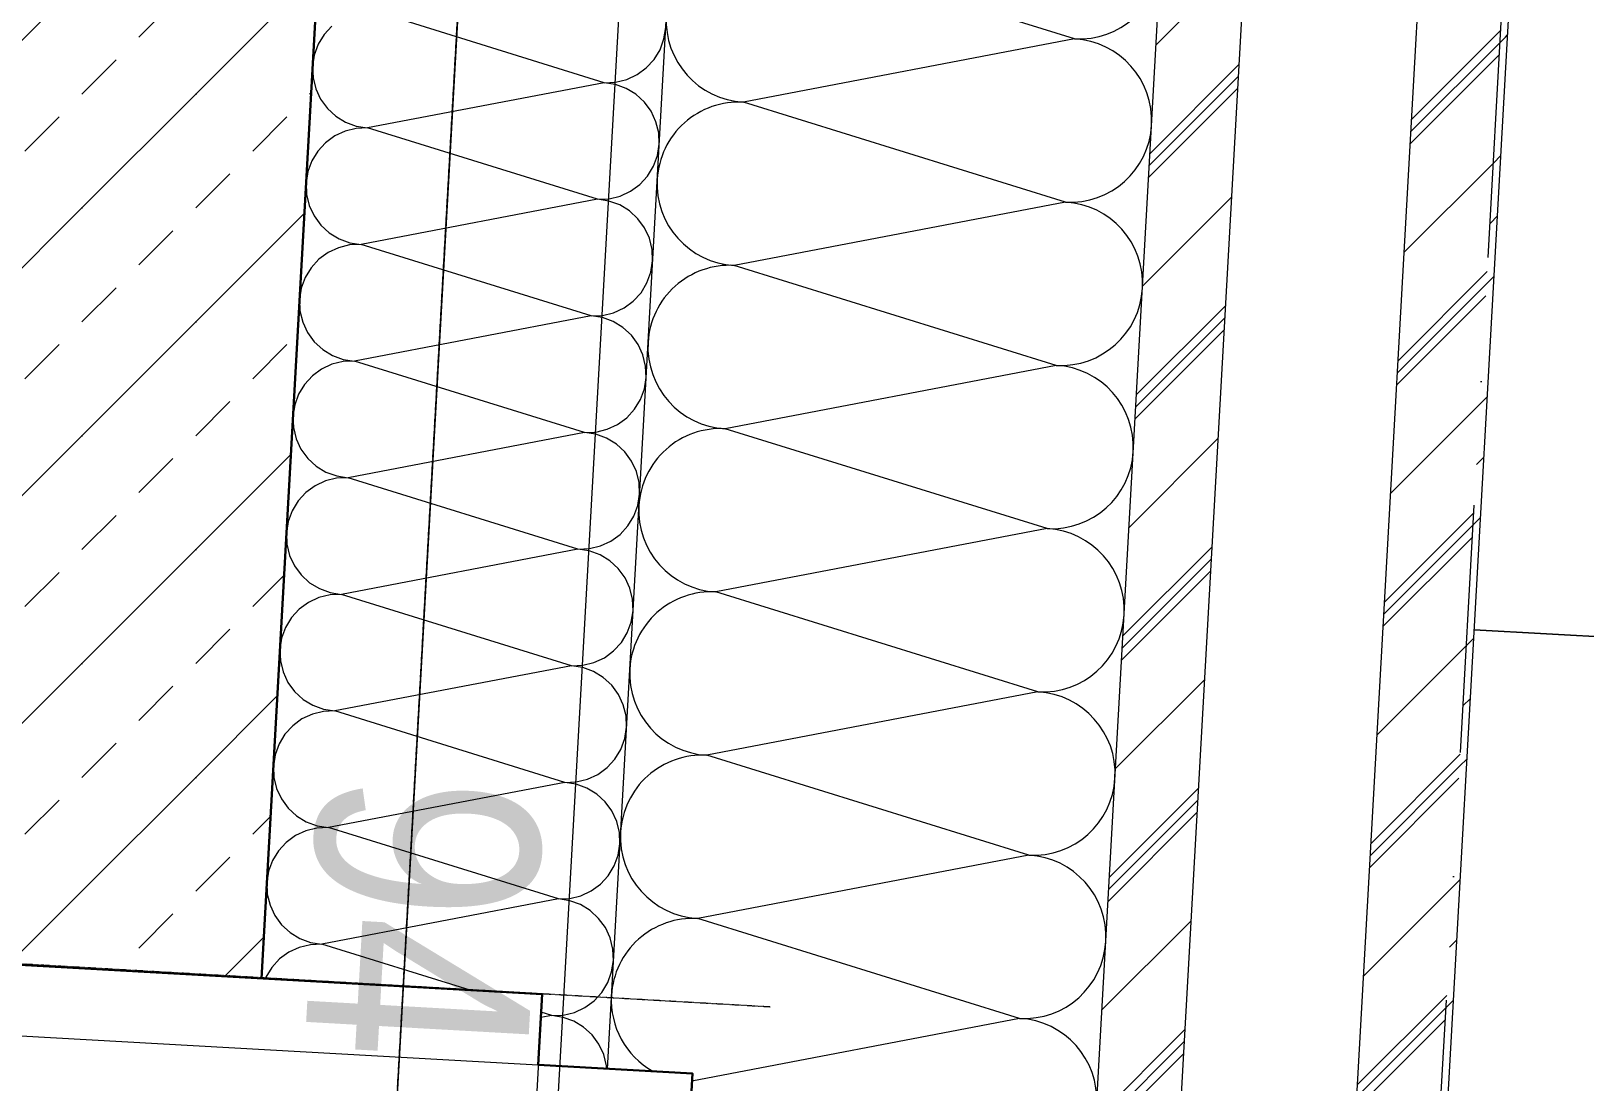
# Model space of a CAD drawing. Header units: metres. Extents: x -19025 to 34897, y -14024 to 26069.
# Drawn here: x -641 to -14, y 22421 to 22846 of the extents above; entities that cross this region are included whole.
import ezdxf
from ezdxf.enums import TextEntityAlignment as Align

# ---------------------------------------------------------------- set-up
doc = ezdxf.new("R2010")
doc.units = ezdxf.units.M
doc.header["$MEASUREMENT"] = 0
doc.set_wipeout_variables(frame=1)
for name, pattern in [('Strichlinie mittel', [0.15, 0.1, -0.05]), ('Wipeout_Contour', [1, 0, -1]), ('zz_Gebäudefluchtlinie', [0.2, 0.1, -0.05, 0, -0.05])]:
    doc.linetypes.add(name, pattern=pattern)
for name, color, linetype in [('130 Wand Innen', 7, 'Continuous'), ('310 Dachkonstruktion massiv', 7, 'Continuous'), ('916 Kote PP', 7, 'Continuous'), ('930 Beschriftung Allgemein', 7, 'Continuous'), ('936 Beschriftung PP', 7, 'Continuous'), ('938 Beschriftung Statik', 7, 'Continuous')]:
    doc.layers.add(name, color=color, linetype=linetype)
doc.styles.add('ERSTELLTER_STIL_1', font='ARIALN.TTF')
pattern_1 = [(225, (-0.0023, 0.0023), (-0.04596194, 0.04596194), []), (225, (0, 0), (-0.04596194, 0.04596194), []), (225, (0.0023, -0.0023), (-0.04596194, 0.04596194), []), (225, (-0.068943, -0.02298), (-0.02298097, 0.02298097), [])]

# ---------------------------------------------------------------- blocks, each defined once
blk = doc.blocks.new('Wand_46_1', base_point=(-2.38135, 24.28374))
at = {"color": 254, "linetype": 'Wipeout_Contour', "lineweight": 0, "ltscale": 103.508857}
blk.add_wipeout([(-2.31645, 24.28009), (-2.14884, 27.26408), (-2.21373, 27.26773), (-2.38135, 24.28374)], dxfattribs=at).dxf.layer = '130 Wand Innen'
at = {"layer": '130 Wand Innen', "color": 7, "linetype": 'Continuous', "lineweight": 13, "flags": 128}
for points in [[(-2.21373, 27.26773), (-2.38135, 24.28374)], [(-2.31645, 24.28009), (-2.14884, 27.26408)]]:
    blk.add_lwpolyline(points, dxfattribs=at)
blk = doc.blocks.new('*X691')
at = {"layer": '310 Dachkonstruktion massiv', "color": 8, "linetype": 'Continuous', "lineweight": 5}
for p, q in [((-1.80982, 26.90694), (-1.35165, 26.88154)), ((-1.35165, 26.88154), (-1.80982, 26.90694))]:
    blk.add_line(p, q, dxfattribs=at)
blk = doc.blocks.new('*X692')
at = {"layer": '310 Dachkonstruktion massiv', "color": 7, "linetype": 'Continuous', "lineweight": 13}
for p, q in [((-1.97114, 27.1455), (-2.10108, 27.18583)), ((-1.97114, 27.1455), (-2.10478, 27.11994)), ((-1.97484, 27.07961), (-2.10478, 27.11994)), ((-1.97484, 27.07961), (-2.10847, 27.05405)), ((-1.97853, 27.01371), (-2.10847, 27.05405)), ((-1.97853, 27.01371), (-2.11216, 26.98815)), ((-1.98222, 26.94782), (-2.11216, 26.98815)), ((-1.98222, 26.94782), (-2.11586, 26.92226)), ((-1.98592, 26.88193), (-2.11586, 26.92226)), ((-1.98592, 26.88193), (-2.11955, 26.85637)), ((-1.98961, 26.81603), (-2.11955, 26.85637)), ((-1.98961, 26.81603), (-2.12324, 26.79047)), ((-1.9933, 26.75014), (-2.12324, 26.79047)), ((-1.9933, 26.75014), (-2.12556, 26.72485))]:
    blk.add_line(p, q, dxfattribs=at)
for centre, start, end in [((-1.96929, 27.17845), 266.79148, 356.79148), ((-2.10293, 27.15289), 176.79148, 266.79148), ((-1.97299, 27.11255), 356.79148, 86.79148), ((-2.10662, 27.08699), 86.79148, 176.79148), ((-1.97299, 27.11255), 266.79148, 356.79148), ((-2.10662, 27.08699), 176.79148, 266.79148), ((-1.97668, 27.04666), 356.79148, 86.79148), ((-2.11032, 27.0211), 86.79148, 176.79148), ((-1.97668, 27.04666), 266.79148, 356.79148), ((-2.11032, 27.0211), 176.79148, 266.79148), ((-1.98038, 26.98077), 356.79148, 86.79148), ((-2.11401, 26.95521), 86.79148, 176.79148), ((-1.98038, 26.98077), 266.79148, 356.79148), ((-2.11401, 26.95521), 176.79148, 266.79148), ((-1.98407, 26.91487), 356.79148, 86.79148), ((-2.1177, 26.88931), 86.79148, 176.79148), ((-1.98407, 26.91487), 266.79148, 356.79148), ((-2.1177, 26.88931), 176.79148, 266.79148), ((-1.98776, 26.84898), 356.79148, 86.79148), ((-2.1214, 26.82342), 86.79148, 176.79148), ((-1.98776, 26.84898), 266.79148, 356.79148), ((-2.1214, 26.82342), 176.79148, 266.79148), ((-1.99146, 26.78309), 356.79148, 86.79148), ((-2.12509, 26.75753), 86.79148, 176.79148), ((-1.99146, 26.78309), 266.79148, 356.79148), ((-2.12509, 26.75753), 176.79148, 240.47071), ((-1.99515, 26.71719), 356.79148, 86.79148)]:
    blk.add_arc(centre, 0.033, start, end, dxfattribs=at)
blk = doc.blocks.new('*X694')
at = {"layer": '310 Dachkonstruktion massiv', "color": 7, "linetype": 'Continuous', "lineweight": 13}
for p, q in [((-2.16099, 27.12781), (-2.2538, 27.15662)), ((-2.27083, 27.15066), (-2.27396, 27.14726)), ((-2.13685, 27.14546), (-2.13614, 27.15003)), ((-2.27636, 27.14331), (-2.27795, 27.13897)), ((-2.27396, 27.14726), (-2.27636, 27.14331)), ((-2.13843, 27.14112), (-2.13685, 27.14546)), ((-2.27795, 27.13897), (-2.27866, 27.13441)), ((-2.14396, 27.13377), (-2.14084, 27.13718)), ((-2.14084, 27.13718), (-2.13843, 27.14112)), ((-2.27866, 27.13441), (-2.27846, 27.12979)), ((-2.27846, 27.12979), (-2.27737, 27.1253)), ((-2.15637, 27.12801), (-2.15188, 27.1291)), ((-2.15188, 27.1291), (-2.14769, 27.13105)), ((-2.14769, 27.13105), (-2.14396, 27.13377)), ((-2.27737, 27.1253), (-2.27542, 27.12111)), ((-2.16099, 27.12781), (-2.25644, 27.10956)), ((-2.16099, 27.12781), (-2.15637, 27.12801)), ((-2.15643, 27.1271), (-2.16099, 27.12781)), ((-2.15209, 27.12552), (-2.15643, 27.1271)), ((-2.14814, 27.12311), (-2.15209, 27.12552)), ((-2.14474, 27.11999), (-2.14814, 27.12311)), ((-2.27542, 27.12111), (-2.2727, 27.11738)), ((-2.2727, 27.11738), (-2.2693, 27.11426)), ((-2.14201, 27.11626), (-2.14474, 27.11999)), ((-2.14006, 27.11207), (-2.14201, 27.11626)), ((-2.2693, 27.11426), (-2.26535, 27.11185)), ((-2.26535, 27.11185), (-2.26101, 27.11027)), ((-2.26101, 27.11027), (-2.25644, 27.10956)), ((-2.13897, 27.10758), (-2.14006, 27.11207)), ((-2.26974, 27.10632), (-2.27347, 27.1036)), ((-2.26555, 27.10827), (-2.26974, 27.10632)), ((-2.26106, 27.10936), (-2.26555, 27.10827)), ((-2.25644, 27.10956), (-2.26106, 27.10936)), ((-2.16363, 27.08075), (-2.25644, 27.10956)), ((-2.13878, 27.10296), (-2.13897, 27.10758)), ((-2.2766, 27.10019), (-2.279, 27.09625)), ((-2.27347, 27.1036), (-2.2766, 27.10019)), ((-2.14107, 27.09406), (-2.13949, 27.09839)), ((-2.13949, 27.09839), (-2.13878, 27.10296)), ((-2.28059, 27.09191), (-2.2813, 27.08734)), ((-2.279, 27.09625), (-2.28059, 27.09191)), ((-2.14348, 27.09011), (-2.14107, 27.09406)), ((-2.2813, 27.08734), (-2.2811, 27.08273)), ((-2.15033, 27.08398), (-2.1466, 27.08671)), ((-2.1466, 27.08671), (-2.14348, 27.09011)), ((-2.2811, 27.08273), (-2.28001, 27.07824)), ((-2.16363, 27.08075), (-2.25908, 27.06249)), ((-2.16363, 27.08075), (-2.15901, 27.08094)), ((-2.15906, 27.08004), (-2.16363, 27.08075)), ((-2.15472, 27.07845), (-2.15906, 27.08004)), ((-2.15901, 27.08094), (-2.15452, 27.08203)), ((-2.15452, 27.08203), (-2.15033, 27.08398)), ((-2.28001, 27.07824), (-2.27806, 27.07405)), ((-2.27806, 27.07405), (-2.27534, 27.07032)), ((-2.15078, 27.07605), (-2.15472, 27.07845)), ((-2.14738, 27.07292), (-2.15078, 27.07605)), ((-2.14465, 27.06919), (-2.14738, 27.07292)), ((-2.27534, 27.07032), (-2.27193, 27.06719)), ((-2.27193, 27.06719), (-2.26799, 27.06479)), ((-2.1427, 27.065), (-2.14465, 27.06919)), ((-2.26819, 27.0612), (-2.27238, 27.05926)), ((-2.2637, 27.0623), (-2.26819, 27.0612)), ((-2.26799, 27.06479), (-2.26365, 27.0632)), ((-2.25908, 27.06249), (-2.2637, 27.0623)), ((-2.26365, 27.0632), (-2.25908, 27.06249)), ((-2.16627, 27.03368), (-2.25908, 27.06249)), ((-2.14161, 27.06051), (-2.1427, 27.065)), ((-2.14142, 27.05589), (-2.14161, 27.06051)), ((-2.27611, 27.05653), (-2.27924, 27.05313)), ((-2.27238, 27.05926), (-2.27611, 27.05653)), ((-2.14213, 27.05133), (-2.14142, 27.05589)), ((-2.28164, 27.04918), (-2.28322, 27.04484)), ((-2.27924, 27.05313), (-2.28164, 27.04918)), ((-2.14371, 27.04699), (-2.14213, 27.05133)), ((-2.28322, 27.04484), (-2.28393, 27.04028)), ((-2.14924, 27.03964), (-2.14611, 27.04304)), ((-2.14611, 27.04304), (-2.14371, 27.04699)), ((-2.28393, 27.04028), (-2.28374, 27.03566)), ((-2.28374, 27.03566), (-2.28265, 27.03117)), ((-2.16165, 27.03387), (-2.15716, 27.03497)), ((-2.15716, 27.03497), (-2.15297, 27.03691)), ((-2.15297, 27.03691), (-2.14924, 27.03964)), ((-2.28265, 27.03117), (-2.2807, 27.02698)), ((-2.16627, 27.03368), (-2.26172, 27.01542)), ((-2.16627, 27.03368), (-2.16165, 27.03387)), ((-2.1617, 27.03297), (-2.16627, 27.03368)), ((-2.15736, 27.03138), (-2.1617, 27.03297)), ((-2.15342, 27.02898), (-2.15736, 27.03138)), ((-2.15001, 27.02585), (-2.15342, 27.02898)), ((-2.2807, 27.02698), (-2.27797, 27.02325)), ((-2.27797, 27.02325), (-2.27457, 27.02012)), ((-2.14729, 27.02212), (-2.15001, 27.02585)), ((-2.27457, 27.02012), (-2.27063, 27.01772)), ((-2.27063, 27.01772), (-2.26629, 27.01613)), ((-2.26629, 27.01613), (-2.26172, 27.01542)), ((-2.14534, 27.01793), (-2.14729, 27.02212)), ((-2.14425, 27.01344), (-2.14534, 27.01793)), ((-2.27502, 27.01219), (-2.27875, 27.00946)), ((-2.27083, 27.01414), (-2.27502, 27.01219)), ((-2.26634, 27.01523), (-2.27083, 27.01414)), ((-2.26172, 27.01542), (-2.26634, 27.01523)), ((-2.16891, 26.98661), (-2.26172, 27.01542)), ((-2.14405, 27.00883), (-2.14425, 27.01344)), ((-2.28187, 27.00606), (-2.28428, 27.00211)), ((-2.27875, 27.00946), (-2.28187, 27.00606)), ((-2.14635, 26.99992), (-2.14476, 27.00426)), ((-2.14476, 27.00426), (-2.14405, 27.00883)), ((-2.28586, 26.99778), (-2.28657, 26.99321)), ((-2.28428, 27.00211), (-2.28586, 26.99778)), ((-2.14875, 26.99598), (-2.14635, 26.99992)), ((-2.28657, 26.99321), (-2.28638, 26.98859)), ((-2.15561, 26.98985), (-2.15188, 26.99257)), ((-2.15188, 26.99257), (-2.14875, 26.99598)), ((-2.28638, 26.98859), (-2.28529, 26.9841)), ((-2.16891, 26.98661), (-2.26436, 26.96836)), ((-2.16891, 26.98661), (-2.16429, 26.98681)), ((-2.16434, 26.9859), (-2.16891, 26.98661)), ((-2.16, 26.98432), (-2.16434, 26.9859)), ((-2.16429, 26.98681), (-2.1598, 26.9879)), ((-2.1598, 26.9879), (-2.15561, 26.98985)), ((-2.28529, 26.9841), (-2.28334, 26.97991)), ((-2.28334, 26.97991), (-2.28061, 26.97618)), ((-2.15605, 26.98191), (-2.16, 26.98432)), ((-2.15265, 26.97879), (-2.15605, 26.98191)), ((-2.14993, 26.97506), (-2.15265, 26.97879)), ((-2.28061, 26.97618), (-2.27721, 26.97306)), ((-2.27721, 26.97306), (-2.27326, 26.97065)), ((-2.14798, 26.97087), (-2.14993, 26.97506)), ((-2.27346, 26.96707), (-2.27766, 26.96512)), ((-2.26898, 26.96816), (-2.27346, 26.96707)), ((-2.27326, 26.97065), (-2.26892, 26.96907)), ((-2.26436, 26.96836), (-2.26898, 26.96816)), ((-2.26892, 26.96907), (-2.26436, 26.96836)), ((-2.17154, 26.93955), (-2.26436, 26.96836)), ((-2.14689, 26.96638), (-2.14798, 26.97087)), ((-2.14669, 26.96176), (-2.14689, 26.96638)), ((-2.28139, 26.9624), (-2.28451, 26.959)), ((-2.27766, 26.96512), (-2.28139, 26.9624)), ((-2.1474, 26.9572), (-2.14669, 26.96176)), ((-2.28692, 26.95505), (-2.2885, 26.95071)), ((-2.28451, 26.959), (-2.28692, 26.95505)), ((-2.14899, 26.95286), (-2.1474, 26.9572)), ((-2.2885, 26.95071), (-2.28921, 26.94614)), ((-2.15452, 26.94551), (-2.15139, 26.94891)), ((-2.15139, 26.94891), (-2.14899, 26.95286)), ((-2.28921, 26.94614), (-2.28902, 26.94153)), ((-2.28902, 26.94153), (-2.28792, 26.93704)), ((-2.16693, 26.93974), (-2.16244, 26.94083)), ((-2.16244, 26.94083), (-2.15825, 26.94278)), ((-2.15825, 26.94278), (-2.15452, 26.94551)), ((-2.28792, 26.93704), (-2.28598, 26.93285)), ((-2.17154, 26.93955), (-2.267, 26.92129)), ((-2.17154, 26.93955), (-2.16693, 26.93974)), ((-2.16698, 26.93884), (-2.17154, 26.93955)), ((-2.16264, 26.93725), (-2.16698, 26.93884)), ((-2.15869, 26.93485), (-2.16264, 26.93725)), ((-2.15529, 26.93172), (-2.15869, 26.93485)), ((-2.28598, 26.93285), (-2.28325, 26.92912)), ((-2.28325, 26.92912), (-2.27985, 26.92599)), ((-2.15256, 26.92799), (-2.15529, 26.93172)), ((-2.27985, 26.92599), (-2.2759, 26.92359)), ((-2.2759, 26.92359), (-2.27156, 26.922)), ((-2.27156, 26.922), (-2.267, 26.92129)), ((-2.15062, 26.9238), (-2.15256, 26.92799)), ((-2.14953, 26.91931), (-2.15062, 26.9238)), ((-2.28029, 26.91806), (-2.28402, 26.91533)), ((-2.2761, 26.92), (-2.28029, 26.91806)), ((-2.27161, 26.9211), (-2.2761, 26.92)), ((-2.267, 26.92129), (-2.27161, 26.9211)), ((-2.17418, 26.89248), (-2.267, 26.92129)), ((-2.14933, 26.91469), (-2.14953, 26.91931)), ((-2.28715, 26.91193), (-2.28955, 26.90798)), ((-2.28402, 26.91533), (-2.28715, 26.91193)), ((-2.15163, 26.90579), (-2.15004, 26.91013)), ((-2.15004, 26.91013), (-2.14933, 26.91469)), ((-2.29114, 26.90364), (-2.29185, 26.89908)), ((-2.28955, 26.90798), (-2.29114, 26.90364)), ((-2.15403, 26.90184), (-2.15163, 26.90579)), ((-2.29185, 26.89908), (-2.29165, 26.89446)), ((-2.16089, 26.89571), (-2.15716, 26.89844)), ((-2.15716, 26.89844), (-2.15403, 26.90184)), ((-2.29165, 26.89446), (-2.29056, 26.88997)), ((-2.17418, 26.89248), (-2.26964, 26.87422)), ((-2.17418, 26.89248), (-2.16957, 26.89268)), ((-2.16962, 26.89177), (-2.17418, 26.89248)), ((-2.16528, 26.89018), (-2.16962, 26.89177)), ((-2.16957, 26.89268), (-2.16508, 26.89377)), ((-2.16508, 26.89377), (-2.16089, 26.89571)), ((-2.29056, 26.88997), (-2.28862, 26.88578)), ((-2.28862, 26.88578), (-2.28589, 26.88205)), ((-2.16133, 26.88778), (-2.16528, 26.89018)), ((-2.15793, 26.88465), (-2.16133, 26.88778)), ((-2.1552, 26.88092), (-2.15793, 26.88465)), ((-2.28589, 26.88205), (-2.28249, 26.87892)), ((-2.28249, 26.87892), (-2.27854, 26.87652)), ((-2.15326, 26.87673), (-2.1552, 26.88092)), ((-2.27874, 26.87294), (-2.28293, 26.87099)), ((-2.27425, 26.87403), (-2.27874, 26.87294)), ((-2.27854, 26.87652), (-2.2742, 26.87493)), ((-2.26964, 26.87422), (-2.27425, 26.87403)), ((-2.2742, 26.87493), (-2.26964, 26.87422)), ((-2.17682, 26.84541), (-2.26964, 26.87422)), ((-2.15216, 26.87224), (-2.15326, 26.87673)), ((-2.15197, 26.86763), (-2.15216, 26.87224)), ((-2.28666, 26.86826), (-2.28979, 26.86486)), ((-2.28293, 26.87099), (-2.28666, 26.86826)), ((-2.15268, 26.86306), (-2.15197, 26.86763)), ((-2.29219, 26.86092), (-2.29378, 26.85658)), ((-2.28979, 26.86486), (-2.29219, 26.86092)), ((-2.15427, 26.85872), (-2.15268, 26.86306)), ((-2.29378, 26.85658), (-2.29449, 26.85201)), ((-2.15979, 26.85137), (-2.15667, 26.85478)), ((-2.15667, 26.85478), (-2.15427, 26.85872)), ((-2.29449, 26.85201), (-2.29429, 26.84739)), ((-2.29429, 26.84739), (-2.2932, 26.8429)), ((-2.17221, 26.84561), (-2.16772, 26.8467)), ((-2.16772, 26.8467), (-2.16353, 26.84865)), ((-2.16353, 26.84865), (-2.15979, 26.85137)), ((-2.2932, 26.8429), (-2.29126, 26.83871)), ((-2.17682, 26.84541), (-2.27227, 26.82716)), ((-2.17682, 26.84541), (-2.17221, 26.84561)), ((-2.17226, 26.8447), (-2.17682, 26.84541)), ((-2.16792, 26.84312), (-2.17226, 26.8447)), ((-2.16397, 26.84071), (-2.16792, 26.84312)), ((-2.16057, 26.83759), (-2.16397, 26.84071)), ((-2.29126, 26.83871), (-2.28853, 26.83498)), ((-2.28853, 26.83498), (-2.28513, 26.83186)), ((-2.15784, 26.83386), (-2.16057, 26.83759)), ((-2.28513, 26.83186), (-2.28118, 26.82945)), ((-2.28118, 26.82945), (-2.27684, 26.82787)), ((-2.27684, 26.82787), (-2.27227, 26.82716)), ((-2.15589, 26.82967), (-2.15784, 26.83386)), ((-2.1548, 26.82518), (-2.15589, 26.82967)), ((-2.28557, 26.82392), (-2.2893, 26.8212)), ((-2.28138, 26.82587), (-2.28557, 26.82392)), ((-2.27689, 26.82696), (-2.28138, 26.82587)), ((-2.27227, 26.82716), (-2.27689, 26.82696)), ((-2.17946, 26.79835), (-2.27227, 26.82716)), ((-2.15461, 26.82056), (-2.1548, 26.82518)), ((-2.29243, 26.8178), (-2.29483, 26.81385)), ((-2.2893, 26.8212), (-2.29243, 26.8178)), ((-2.1569, 26.81166), (-2.15532, 26.816)), ((-2.15532, 26.816), (-2.15461, 26.82056)), ((-2.29642, 26.80951), (-2.29713, 26.80494)), ((-2.29483, 26.81385), (-2.29642, 26.80951)), ((-2.15931, 26.80771), (-2.1569, 26.81166)), ((-2.29713, 26.80494), (-2.29693, 26.80033)), ((-2.16616, 26.80158), (-2.16243, 26.80431)), ((-2.16243, 26.80431), (-2.15931, 26.80771)), ((-2.29693, 26.80033), (-2.29584, 26.79584)), ((-2.17946, 26.79835), (-2.27491, 26.78009)), ((-2.17946, 26.79835), (-2.17484, 26.79854)), ((-2.17489, 26.79764), (-2.17946, 26.79835)), ((-2.17055, 26.79605), (-2.17489, 26.79764)), ((-2.17484, 26.79854), (-2.17035, 26.79963)), ((-2.17035, 26.79963), (-2.16616, 26.80158)), ((-2.29584, 26.79584), (-2.29389, 26.79165)), ((-2.29389, 26.79165), (-2.29117, 26.78792)), ((-2.16661, 26.79365), (-2.17055, 26.79605)), ((-2.16321, 26.79052), (-2.16661, 26.79365)), ((-2.16048, 26.78679), (-2.16321, 26.79052)), ((-2.29117, 26.78792), (-2.28776, 26.78479)), ((-2.28776, 26.78479), (-2.28382, 26.78239)), ((-2.15853, 26.7826), (-2.16048, 26.78679)), ((-2.28402, 26.7788), (-2.28821, 26.77686)), ((-2.27953, 26.7799), (-2.28402, 26.7788)), ((-2.28382, 26.78239), (-2.27948, 26.7808)), ((-2.27491, 26.78009), (-2.27953, 26.7799)), ((-2.27948, 26.7808), (-2.27491, 26.78009)), ((-2.2151, 26.76153), (-2.27491, 26.78009)), ((-2.15744, 26.77811), (-2.15853, 26.7826)), ((-2.15725, 26.77349), (-2.15744, 26.77811)), ((-2.29194, 26.77413), (-2.29507, 26.77073)), ((-2.28821, 26.77686), (-2.29194, 26.77413)), ((-2.15796, 26.76893), (-2.15725, 26.77349)), ((-2.29747, 26.76678), (-2.2977, 26.76616)), ((-2.29507, 26.77073), (-2.29747, 26.76678)), ((-2.15954, 26.76459), (-2.15796, 26.76893)), ((-2.16507, 26.75724), (-2.16195, 26.76064)), ((-2.16195, 26.76064), (-2.15954, 26.76459)), ((-2.1821, 26.75128), (-2.18638, 26.75261)), ((-2.17748, 26.75148), (-2.17299, 26.75257)), ((-2.17299, 26.75257), (-2.1688, 26.75451)), ((-2.1688, 26.75451), (-2.16507, 26.75724)), ((-2.1821, 26.75128), (-2.1865, 26.75044)), ((-2.1821, 26.75128), (-2.17748, 26.75148)), ((-2.17753, 26.75057), (-2.1821, 26.75128)), ((-2.17319, 26.74898), (-2.17753, 26.75057)), ((-2.16925, 26.74658), (-2.17319, 26.74898)), ((-2.16584, 26.74346), (-2.16925, 26.74658)), ((-2.16312, 26.73972), (-2.16584, 26.74346)), ((-2.16117, 26.73553), (-2.16312, 26.73972)), ((-2.16008, 26.73104), (-2.16117, 26.73553)), ((-2.16003, 26.72986), (-2.16008, 26.73104))]:
    blk.add_line(p, q, dxfattribs=at)
blk = doc.blocks.new('Einfache Dachfensteröffnung_23')
at = {"layer": '310 Dachkonstruktion massiv', "linetype": 'Continuous', "lineweight": 0}
for p, q in [((-1.02853, 0.86267), (-1.02853, 0)), ((-1.02853, 0), (1.02853, 0))]:
    blk.add_line(p, q, dxfattribs=at)
blk = doc.blocks.new('VELUX GPU_3')
at = {"layer": '310 Dachkonstruktion massiv', "color": 7, "linetype": 'Continuous', "lineweight": 13, "flags": 128}
blk.add_lwpolyline([(-0.47, 0), (0.47, 0), (0.47, 0.98995), (-0.47, 0.98995)], close=True, dxfattribs=at)
blk = doc.blocks.new('Dachfläche_35_1', base_point=(-3.74562, 24.36021))
at = {"layer": '310 Dachkonstruktion massiv', "linetype": 'Continuous', "lineweight": 13, "true_color": 0xd2b48c}
h = blk.add_hatch(dxfattribs=at)
h.set_pattern_fill('VOLLHOLZ_SN21_0001', color=43, style=0, pattern_type=2)
h.set_pattern_definition(pattern_1)
h.paths.add_polyline_path([(-2.0994, 24.26793), (-2.06551, 24.26603), (-1.87616, 27.64381), (-1.91018, 27.6434)])
h = blk.add_hatch(dxfattribs=at)
h.set_pattern_fill('VOLLHOLZ_SN21_0001', color=43, style=0, pattern_type=2)
h.set_pattern_definition(pattern_1)
h.paths.add_polyline_path([(-1.99491, 24.26208), (-1.96103, 24.26018), (-1.77128, 27.64505), (-1.80529, 27.64465)])
at = {"layer": '310 Dachkonstruktion massiv', "linetype": 'Continuous', "lineweight": 5}
h = blk.add_hatch(dxfattribs=at)
h.set_pattern_fill('METALLE_SM_0001', color=5, style=0, pattern_type=2)
h.set_pattern_definition([(45, (0, 0), (-0.04596194, 0.04596194), [0.065, 0]), (45, (-0.02298, 0), (-0.04596194, 0.04596194), [0.065, 0]), (45, (-0.04596, 0), (-0.04596194, 0.04596194), [0.065, 0])])
h.paths.add_polyline_path([(-1.96103, 24.26018), (-1.9582, 24.26002), (-1.76844, 27.64509), (-1.77128, 27.64505)])
at = {"layer": '310 Dachkonstruktion massiv', "linetype": 'Continuous', "lineweight": 0, "true_color": 0x000000}
h = blk.add_hatch(dxfattribs=at)
h.set_pattern_fill('BETON__BEWEHRT_SN46_0001', color=18, style=0, pattern_type=2)
h.set_pattern_definition([(45, (0, 0), (-0.04596194, 0.04596194), [0.0195, -0.013]), (45, (-0.02298, 0.02298), (-0.04596194, 0.04596194), [0.065, 0])])
h.paths.add_polyline_path([(-2.25035, 27.63935), (-2.53383, 27.63598), (-2.5817, 26.78208), (-2.2993, 26.76625)])
at = {"layer": '310 Dachkonstruktion massiv', "color": 7, "linetype": 'Continuous', "lineweight": 13, "flags": 128}
for points in [[(-2.0994, 24.26793), (-1.91018, 27.6434)], [(-2.06551, 24.26603), (-1.87616, 27.64381)], [(-1.99491, 24.26208), (-1.80529, 27.64465)], [(-2.15969, 26.72984), (-2.10861, 27.64104)]]:
    blk.add_lwpolyline(points, dxfattribs=at)
at = {"layer": '310 Dachkonstruktion massiv', "color": 7, "linetype": 'zz_Gebäudefluchtlinie', "lineweight": 13, "flags": 128}
blk.add_lwpolyline([(-1.96103, 24.26018), (-1.77128, 27.64505)], dxfattribs=at)
at = {"layer": '310 Dachkonstruktion massiv', "color": 7, "linetype": 'Continuous', "lineweight": 18, "flags": 128}
blk.add_lwpolyline([(-1.9582, 24.26002), (-1.76844, 27.64509)], dxfattribs=at)
at = {"layer": '310 Dachkonstruktion massiv', "color": 7, "linetype": 'Continuous', "lineweight": 30, "flags": 128}
for points in [[(-2.2993, 26.76625), (-2.25035, 27.63935)], [(-2.5817, 26.78208), (-2.18597, 26.75989), (-2.18757, 26.73141), (-2.12539, 26.72792), (-2.178, 25.78939), (-2.24018, 25.79288), (-2.2469, 25.67307), (-2.18471, 25.66958), (-2.23733, 24.73106), (-2.29951, 24.73454), (-2.3011, 24.70606), (-2.69683, 24.72824)]]:
    blk.add_lwpolyline(points, dxfattribs=at)
at = {"layer": '310 Dachkonstruktion massiv', "color": 7, "linetype": 'Continuous', "lineweight": 13}
for name in ['*X692', '*X694', '*X691']:
    blk.add_blockref(name, (0, 0), dxfattribs=at)
at = {"layer": '310 Dachkonstruktion massiv', "linetype": 'Continuous', "lineweight": 0, "xscale": -1, "rotation": 86.79148360019731}
for name, p in [('Einfache Dachfensteröffnung_23', (-2.24354, 25.73297)), ('VELUX GPU_3', (-2.15169, 26.25866))]:
    blk.add_blockref(name, p, dxfattribs=at)
blk = doc.blocks.new('Etikett_104_1', base_point=(-2.18373, 26.64444))
at = {"layer": '936 Beschriftung PP', "color": 7, "lineweight": 13, "insert": (-2.23809, 25.91077), "char_height": 0.09, "attachment_point": 3, "rotation": 266.79148, "style": 'ERSTELLTER_STIL_1'}
blk.add_mtext('\\A1;{\\pqr;\\pt0,1;\\fArial Narrow|b0|i0|c0|p0;\\W1.000000;94\\fArial Narrow|b0|i0|c0|p0;\\W1.000000;\\A1{\\H.66x;\\S^  ;}\\fArial Narrow|b0|i0|c0|p0;\\W1.000000; cm\\fArial Narrow|b0|i0|c0|p0;\\W1.000000;\\A1{\\H.66x;\\S^  ;}\\fArial Narrow|b0|i0|c0|p0;\\W1.000000; x \\fArial Narrow|b0|i0|c0|p0;\\W1.000000;\\fArial Narrow|b0|i0|c0|p0;\\W1.000000;\\fArial Narrow|b0|i0|c0|p0;\\W1.000000;\\fArial Narrow|b0|i0|c0|p0;\\W1.000000;\\fArial Narrow|b0|i0|c0|p0;\\W1.000000;140\\fArial Narrow|b0|i0|c0|p0;\\W1.000000;\\A1{\\H.66x;\\S^  ;}\\fArial Narrow|b0|i0|c0|p0;\\W1.000000; cm\\fArial Narrow|b0|i0|c0|p0;\\W1.000000;\\A1{\\H.66x;\\S^  ;}\\fArial Narrow|b0|i0|c0|p0;\\W1.000000;\\fArial Narrow|b0|i0|c0|p0;\\W1.000000;\\fArial Narrow|b0|i0|c0|p0;\\W1.000000;\\fArial Narrow|b0|i0|c0|p0;\\W1.000000;\\fArial Narrow|b0|i0|c0|p0;\\W1.000000;\\fArial Narrow|b0|i0|c0|p0;\\W1.000000;\\fArial Narrow|b0|i0|c0|p0;\\W1.000000;\\A1{\\H.66x;\\S^  ;}\\fArial Narrow|b0|i0|c0|p0;\\W1.000000;\\fArial Narrow|b0|i0|c0|p0;\\W1.000000;\\A1{\\H.66x;\\S^  ;}\\fArial Narrow|b0|i0|c0|p0;\\W1.000000;\\fArial Narrow|b0|i0|c0|p0;\\W1.000000;\\fArial Narrow|b0|i0|c0|p0;\\W1.000000;\\fArial Narrow|b0|i0|c0|p0;\\W1.000000;\\fArial Narrow|b0|i0|c0|p0;\\W1.000000;\\fArial Narrow|b0|i0|c0|p0;\\W1.000000;\\fArial Narrow|b0|i0|c0|p0;\\W1.000000;\\A1{\\H.66x;\\S^  ;}\\fArial Narrow|b0|i0|c0|p0;\\W1.000000;\\fArial Narrow|b0|i0|c0|p0;\\W1.000000;\\A1{\\H.66x;\\S^  ;}\\fArial Narrow|b0|i0|c0|p0;\\W1.000000;\\fArial Narrow|b0|i0|c0|p0;\\W1.000000;\\fArial Narrow|b0|i0|c0|p0;\\W1.000000;\\fArial Narrow|b0|i0|c0|p0;\\W1.000000;\\fArial Narrow|b0|i0|c0|p0;\\W1.000000;\\fArial Narrow|b0|i0|c0|p0;\\W1.000000;\\fArial Narrow|b0|i0|c0|p0;\\W1.000000;\\A1{\\H.66x;\\S^  ;}\\fArial Narrow|b0|i0|c0|p0;\\W1.000000;\\fArial Narrow|b0|i0|c0|p0;\\W1.000000;\\A1{\\H.66x;\\S^  ;}\\fArial Narrow|b0|i0|c0|p0;\\W1.000000;\\fArial Narrow|b0|i0|c0|p0;\\W1.000000;\\fArial Narrow|b0|i0|c0|p0;\\W1.000000;\\fArial Narrow|b0|i0|c0|p0;\\W1.000000;\\fArial Narrow|b0|i0|c0|p0;\\W1.000000;\\fArial Narrow|b0|i0|c0|p0;\\W1.000000;\\fArial Narrow|b0|i0|c0|p0;\\W1.000000;\\A1{\\H.66x;\\S^  ;}\\fArial Narrow|b0|i0|c0|p0;\\W1.000000;}', dxfattribs=at)
at = {"layer": '936 Beschriftung PP', "color": 7, "lineweight": 13, "style": 'ERSTELLTER_STIL_1'}
blk.add_attdef('DUMMY_92', text='', height=0.09, rotation=266.79148, dxfattribs=at).set_placement((-2.18373, 26.64444), align=Align.TOP_LEFT)

msp = doc.modelspace()

# ---------------------------------------------------------------- block references
at = {"layer": '130 Wand Innen', "color": 7, "lineweight": 30, "xscale": 1000, "yscale": 1000, "zscale": 1000}
msp.add_blockref('Wand_46_1', (-630.019, 19980.668), dxfattribs=at)

# ---------------------------------------------------------------- next in the draw order: linework, layer by layer
at = {"layer": '916 Kote PP', "color": 251, "linetype": 'Strichlinie mittel', "lineweight": 5, "true_color": 0x5f5f5f}
msp.add_arc((-7790.526, 28359.404), 10000, 305.487053, 334.7540683, dxfattribs=at)
at = {"layer": '930 Beschriftung Allgemein', "color": 7, "linetype": 'Strichlinie mittel', "lineweight": 13}
msp.add_lwpolyline([(-1971.063, 23034.38), (-463.429, 22949.865), (-629.897, 19980.288), (-2137.531, 20064.802)], dxfattribs=at)
at = {"layer": '938 Beschriftung Statik', "color": 139, "linetype": 'Strichlinie mittel', "lineweight": 13, "true_color": 0x2c655e}
msp.add_lwpolyline([(-342.653, 22451.669), (-2058.299, 22550.214), (-2176.531, 20491.814), (-455.109, 20397.683)], dxfattribs=at)

# ---------------------------------------------------------------- next in the draw order: block references
at = {"layer": '310 Dachkonstruktion massiv', "color": 7, "linetype": 'Continuous', "lineweight": 13, "xscale": 1000, "yscale": 1000, "zscale": 1000}
msp.add_blockref('Dachfläche_35_1', (-1994.294, 20057.146), dxfattribs=at)
at = {"layer": '936 Beschriftung PP', "color": 7, "linetype": 'Continuous', "lineweight": 13, "xscale": 1000, "yscale": 1000, "zscale": 1000}
msp.add_blockref('Etikett_104_1', (-432.397, 22341.368), dxfattribs=at)

doc.saveas('drawing.dxf')
